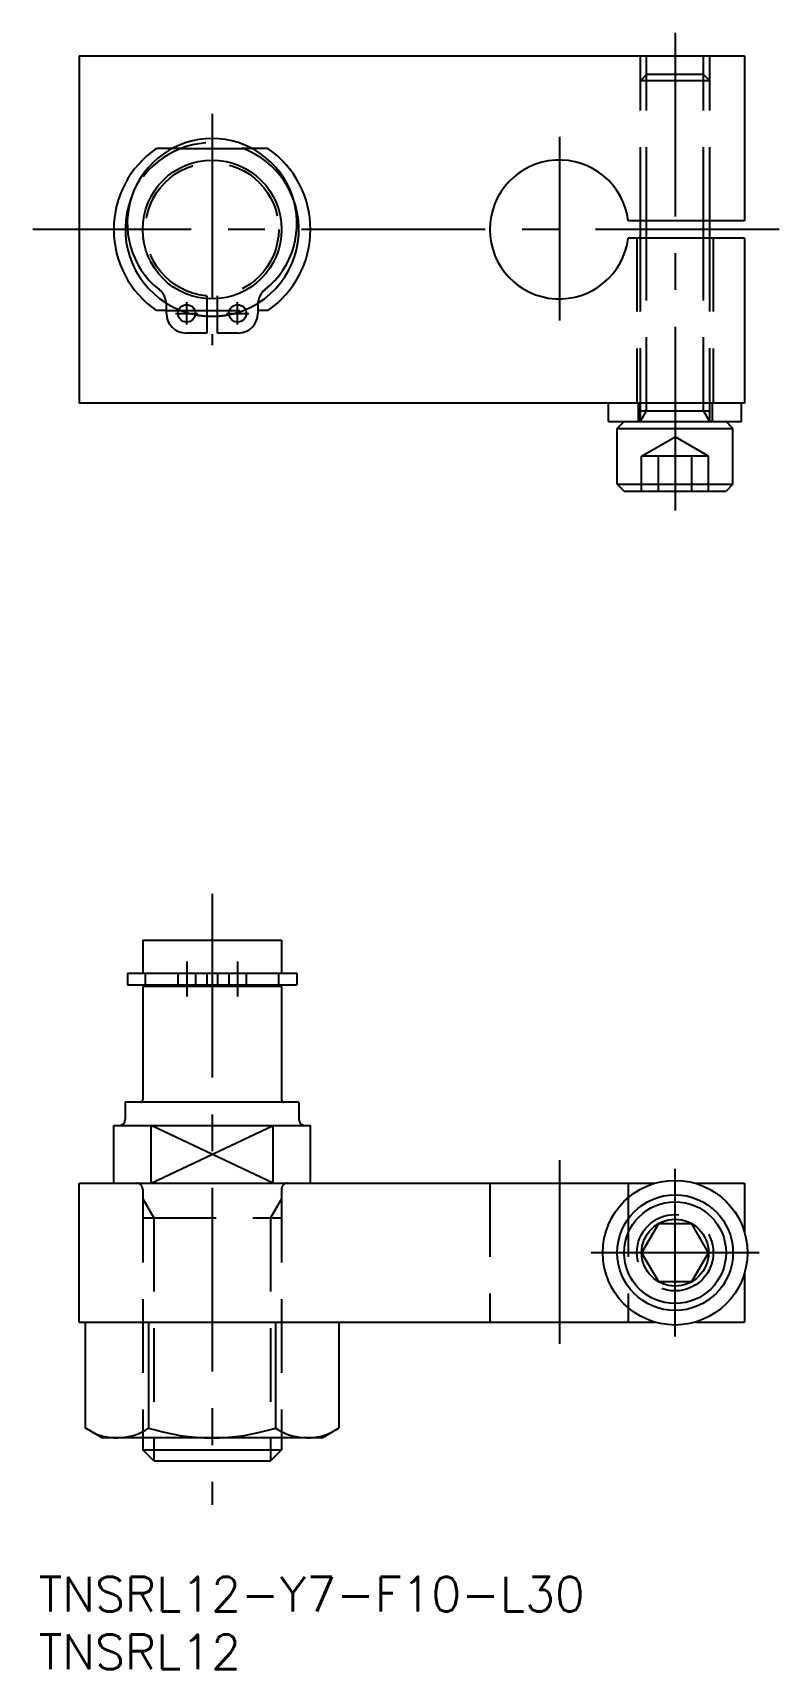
# Model space of a CAD drawing. Extents: x 0 to 64, y -8 to 133.
import ezdxf

# ---------------------------------------------------------------- set-up
doc = ezdxf.new("R2010")
doc.units = 0
doc.header["$LTSCALE"] = 0.5
doc.linetypes.add('CENTER', pattern=[50.8, 31.75, -6.35, 6.35, -6.35])
doc.linetypes.add('DASHED', pattern=[19.05, 12.7, -6.35])
for name, color, linetype in [('MSM_CENTER', 1, 'CENTER'), ('MSM_CONTINUOUS', 7, 'CONTINUOUS'), ('MSM_DASHED', 4, 'DASHED'), ('MSM_NARROW', 5, 'CONTINUOUS'), ('MSM_PART_NUMBER', 7, 'CONTINUOUS')]:
    doc.layers.add(name, color=color, linetype=linetype)
doc.styles.get("Standard").update_dxf_attribs({"font": 'txt.shx', "height": 3, "bigfont": 'bigfont.shx'})

# ---------------------------------------------------------------- blocks, each defined once
blk = doc.blocks.new('*U33')
at = {"layer": 'MSM_PART_NUMBER'}
blk.add_text('TNSRL12-Y7-F10-L30', height=3, dxfattribs=at).set_placement((0, -3))
blk = doc.blocks.new('*U34')
at = {"layer": 'MSM_PART_NUMBER'}
blk.add_text('TNSRL12', height=3, dxfattribs=at).set_placement((0, -8))

msp = doc.modelspace()

# ---------------------------------------------------------------- linework, layer by layer
at = {"layer": 'MSM_CENTER'}
for p, q in [((55, 133.42), (55, 91.82)), ((15, 126.42), (15, 106.42)), ((45, 124.42), (45, 108.42)), ((64, 116.42), (-0.5, 116.42)), ((11.83, 109.17), (13.77, 109.17)), ((12.8, 108.2), (12.8, 110.15)), ((16.23, 109.17), (18.17, 109.17)), ((17.2, 108.2), (17.2, 110.15)), ((15, 59), (15, 6.2)), ((12.8, 53.15), (12.8, 50.15)), ((17.2, 53.15), (17.2, 50.15)), ((45, 36), (45, 18)), ((55, 20.75), (55, 35.25)), ((62.25, 28), (47.75, 28))]:
    msp.add_line(p, q, dxfattribs=at)
at = {"layer": 'MSM_CONTINUOUS'}
for p, q in [((3.5, 131.42), (3.5, 101.42)), ((3.5, 131.42), (61, 131.42)), ((61, 131.42), (61, 117.17)), ((12.31, 123.42), (10.18, 123.42)), ((19.82, 123.42), (17.69, 123.42)), ((61, 117.17), (50.95, 117.17)), ((52, 115.67), (52, 117.17)), ((58, 115.67), (58, 117.17)), ((61, 115.67), (50.95, 115.67)), ((61, 115.67), (61, 101.42)), ((14.55, 110.69), (14.55, 107.47)), ((15.45, 107.47), (15.45, 110.69)), ((11.05, 109.42), (10.18, 109.42)), ((11.05, 109.17), (11.05, 109.91)), ((18.95, 109.91), (18.95, 109.17)), ((19.82, 109.42), (18.95, 109.42)), ((14.55, 107.47), (12.75, 107.47)), ((17.25, 107.47), (15.45, 107.47)), ((61, 101.42), (3.5, 101.42)), ((49.25, 99.82), (49.25, 101.42)), ((60.75, 99.82), (60.75, 101.42)), ((49.25, 99.82), (60.75, 99.82)), ((50, 99.22), (50.6, 99.82)), ((50, 99.22), (60, 99.22)), ((50, 94.42), (50, 99.22)), ((60, 99.22), (59.4, 99.82)), ((60, 94.42), (60, 99.22)), ((50, 94.42), (60, 94.42)), ((50, 94.42), (50.6, 93.82)), ((50.6, 93.82), (59.4, 93.82)), ((60, 94.42), (59.4, 93.82)), ((9, 55), (9, 52.15)), ((9, 55), (21, 55)), ((21, 55), (21, 52.15)), ((7.68, 52.15), (7.68, 51.15)), ((7.68, 52.15), (22.33, 52.15)), ((7.68, 51.15), (22.33, 51.15)), ((9, 51), (9, 41.2)), ((21, 51), (9, 51)), ((9.25, 51.15), (9.25, 51)), ((14.55, 52.15), (14.55, 51.15)), ((15.45, 52.15), (15.45, 51.15)), ((20.75, 51.15), (20.75, 51)), ((21, 51), (21, 41.2)), ((22.33, 52.15), (22.33, 51.15)), ((22.5, 41), (7.5, 41)), ((7.5, 41), (7.5, 39.5)), ((22.5, 41), (22.5, 39.5)), ((6.5, 39), (23.5, 39)), ((6.5, 34), (6.5, 39)), ((9.73, 34), (9.73, 39)), ((20.27, 34), (20.27, 39)), ((23.5, 34), (23.5, 39)), ((3.5, 22), (3.5, 34)), ((3.5, 34), (53.25, 34)), ((56.75, 34), (61, 34)), ((61, 34), (61, 29.75)), ((53.56, 30.5), (52.11, 28)), ((56.44, 30.5), (53.56, 30.5)), ((57.89, 28), (56.44, 30.5)), ((52.11, 28), (53.56, 25.5)), ((56.44, 25.5), (57.89, 28)), ((53.56, 25.5), (56.44, 25.5)), ((61, 26.25), (61, 22)), ((3.5, 22), (53.25, 22)), ((4.03, 22), (4.03, 12.85)), ((9.52, 12.85), (9.52, 22)), ((20.48, 22), (20.48, 12.85)), ((25.97, 12.85), (25.97, 22)), ((56.75, 22), (61, 22)), ((5.5, 12), (4.03, 12.85)), ((24.5, 12), (25.97, 12.85)), ((24.5, 12), (5.5, 12)), ((9, 12), (9, 10.95)), ((21, 12), (21, 10.95)), ((9, 10.95), (21, 10.95)), ((9.95, 10), (9, 10.95)), ((9.95, 10), (20.05, 10)), ((20.05, 10), (21, 10.95))]:
    msp.add_line(p, q, dxfattribs=at)
for centre, radius in [((15, 116.42), 6), ((12.8, 109.17), 0.75), ((17.2, 109.17), 0.75), ((55, 28), 6.25), ((55, 28), 5), ((55, 28), 4.4), ((55, 28), 2.89)]:
    msp.add_circle(centre, radius, dxfattribs=at)
for centre, radius, start, end in [((15, 116.42), 8.5, 124.5603, 235.4397), ((15, 116.95), 7.33, 308.7585, 231.2415), ((15, 116.42), 8.5, 304.5603, 55.4397), ((45, 116.42), 6, 7.1808, 352.8192), ((15, 116.42), 7.5, 158.6266, 238.1671), ((15, 116.42), 7.5, 301.8329, 21.3734), ((9.35, 109.91), 1.7, 0, 51.2415), ((20.65, 109.91), 1.7, 128.7585, 180), ((12.75, 109.17), 1.7, 180, 270), ((15, 116.42), 7.5, 247.4464, 258.7929), ((15, 116.42), 7.5, 266.5602, 273.4398), ((15, 116.42), 7.5, 281.2071, 292.5536), ((17.25, 109.17), 1.7, 270, 0), ((8.8, 41.2), 0.2, 270, 0), ((21.2, 41.2), 0.2, 180, 270), ((7, 39.5), 0.5, 270, 0), ((23, 39.5), 0.5, 180, 270), ((6.77, 16.86), 4.86, 244.3842, 304.3842), ((15, 30.15), 18.15, 252.412, 287.588), ((23.23, 16.86), 4.86, 235.6158, 295.6158)]:
    msp.add_arc(centre, radius, start, end, dxfattribs=at)
at = {"layer": 'MSM_DASHED'}
for p, q in [((52, 117.17), (52, 131.42)), ((52.54, 117.17), (52.54, 131.42)), ((57.46, 117.17), (57.46, 131.42)), ((58, 117.17), (58, 131.42)), ((52.54, 129.82), (52, 129.28)), ((58, 129.28), (52, 129.28)), ((57.46, 129.82), (52.54, 129.82)), ((57.46, 129.82), (58, 129.28)), ((12.31, 123.42), (17.69, 123.42)), ((51.7, 115.67), (51.7, 101.42)), ((52, 99.82), (52, 115.67)), ((52.54, 100.76), (52.54, 115.67)), ((57.46, 100.76), (57.46, 115.67)), ((58, 99.82), (58, 115.67)), ((58.3, 115.67), (58.3, 101.42)), ((11.05, 109.42), (18.95, 109.42)), ((51.8, 101.42), (51.8, 99.82)), ((52, 99.82), (52.54, 100.76)), ((52, 100.76), (58, 100.76)), ((58, 99.82), (57.46, 100.76)), ((58.2, 101.42), (58.2, 99.82)), ((52.11, 96.82), (55, 98.49)), ((57.89, 96.82), (55, 98.49)), ((52.11, 93.82), (52.11, 96.82)), ((57.89, 96.82), (52.11, 96.82)), ((53.56, 93.82), (53.56, 96.82)), ((56.44, 93.82), (56.44, 96.82)), ((57.89, 93.82), (57.89, 96.82)), ((9.25, 51.15), (9.25, 52.15)), ((12.05, 52.15), (12.05, 51.15)), ((13.55, 52.15), (13.55, 51.15)), ((16.45, 52.15), (16.45, 51.15)), ((17.95, 52.15), (17.95, 51.15)), ((20.75, 51.15), (20.75, 52.15)), ((39, 34), (39, 22)), ((50.95, 34), (50.95, 22)), ((9, 33.5), (9, 12)), ((9, 32.64), (9.95, 31)), ((21, 32.64), (20.05, 31)), ((21, 33.5), (21, 12)), ((9, 31), (21, 31)), ((9.95, 31), (9.95, 12)), ((20.05, 31), (20.05, 12))]:
    msp.add_line(p, q, dxfattribs=at)
for centre, radius in [((15, 116.42), 5.75), ((55, 28), 3.3)]:
    msp.add_circle(centre, radius, dxfattribs=at)
for centre, radius, start, end in [((15, 116.42), 7.5, 21.3734, 158.6266), ((15, 116.42), 7.5, 238.1671, 247.4464), ((15, 116.42), 7.5, 258.7929, 266.5602), ((15, 116.42), 7.5, 273.4398, 281.2071), ((15, 116.42), 7.5, 292.5536, 301.8329), ((8.5, 33.5), 0.5, 0, 90), ((21.5, 33.5), 0.5, 90, 180)]:
    msp.add_arc(centre, radius, start, end, dxfattribs=at)
at = {"layer": 'MSM_NARROW'}
for p, q in [((52.54, 115.67), (52.54, 117.17)), ((57.46, 115.67), (57.46, 117.17)), ((9.73, 34), (20.27, 39)), ((20.27, 34), (9.73, 39)), ((9.95, 12), (9.95, 10)), ((20.05, 12), (20.05, 10))]:
    msp.add_line(p, q, dxfattribs=at)

# ---------------------------------------------------------------- block references
at = {"layer": 'MSM_CONTINUOUS'}
for name in ['*U33', '*U34']:
    msp.add_blockref(name, (0, 0), dxfattribs=at)

doc.saveas('drawing.dxf')
